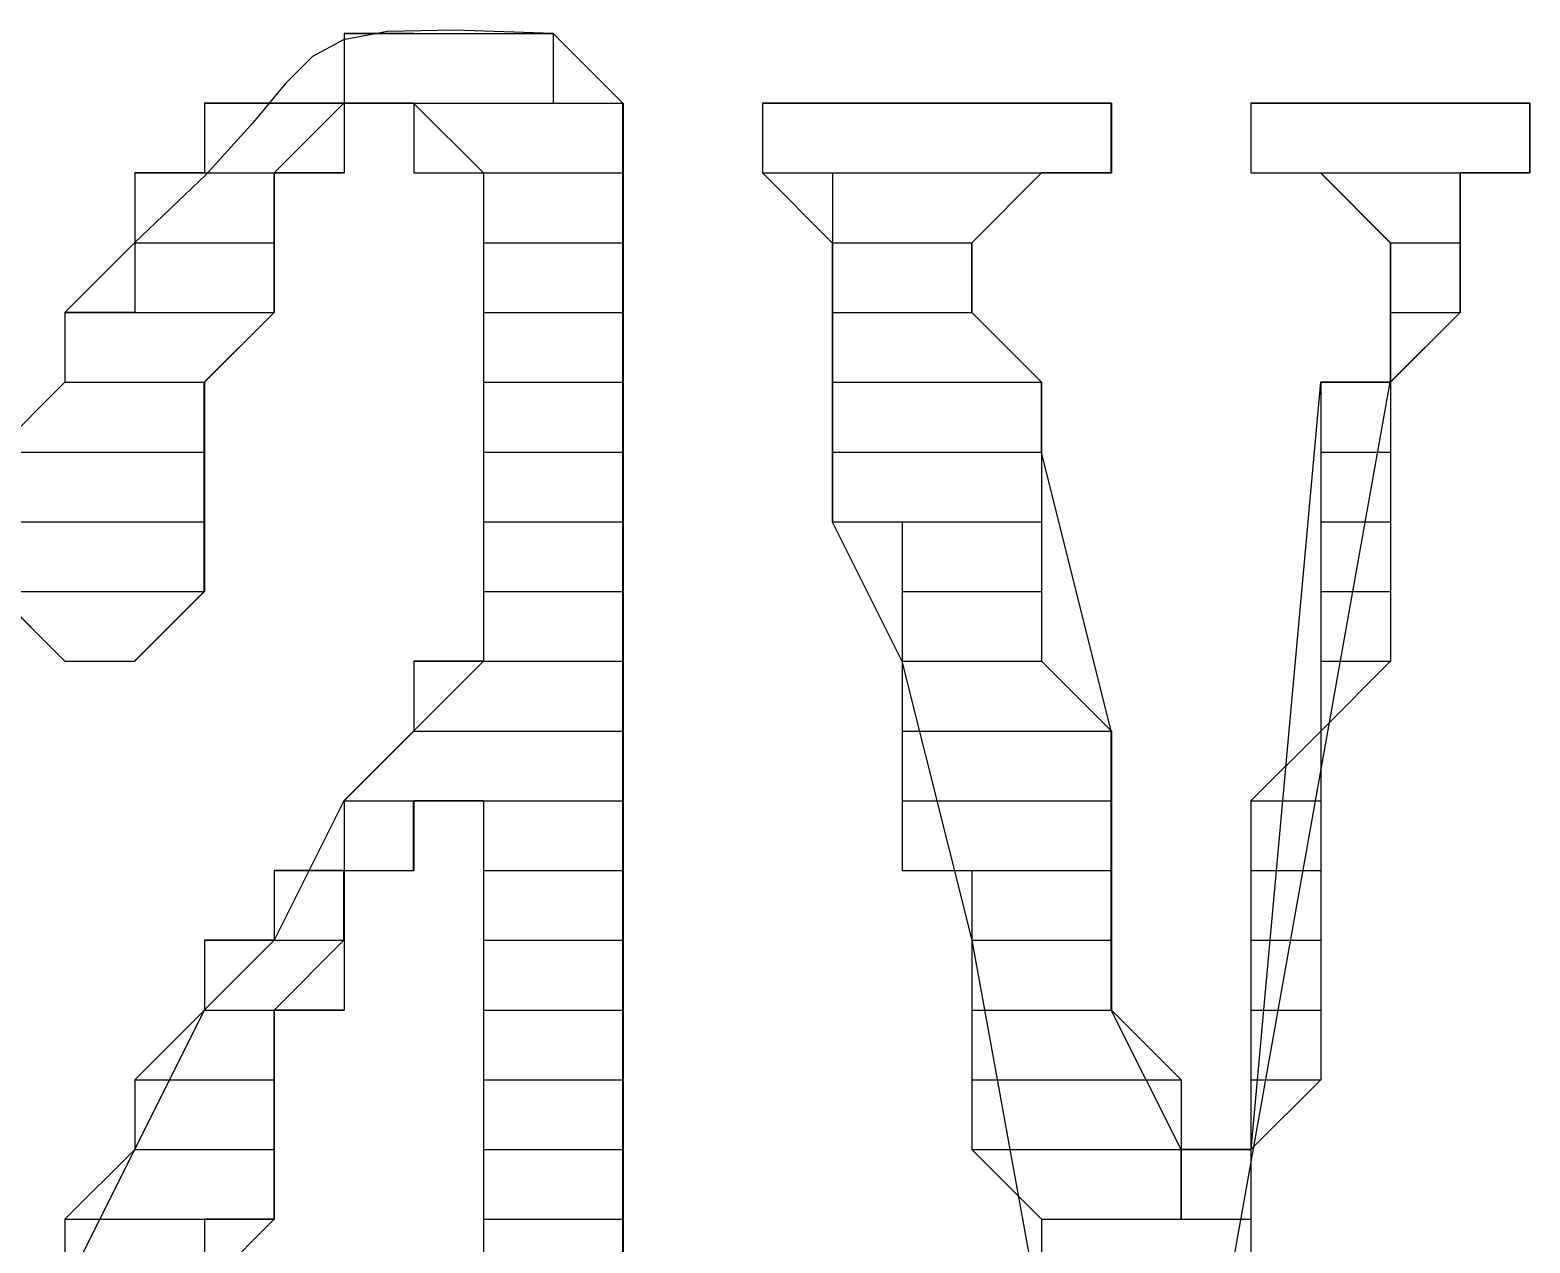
# Model space of a CAD drawing. Header units: metres. Extents: x 45 to 1207, y 17 to 774.
# Drawn here: x 1006.92 to 1012.08, y 50.32 to 54.49 of the extents above; entities that cross this region are included whole.
import ezdxf

# ---------------------------------------------------------------- set-up
doc = ezdxf.new("R2010")
doc.units = ezdxf.units.M

msp = doc.modelspace()

# ---------------------------------------------------------------- linework, layer by layer
for p, q in [((1008.24, 54.48), (1008, 54.48)), ((1008, 54.48), (1008.72, 54.48)), ((1008, 54.48), (1008.72, 54.48)), ((1008, 54.48), (1008.72, 54.48)), ((1008, 54.48), (1008, 54.24)), ((1008, 54.48), (1008.72, 54.48)), ((1008.24, 54.48), (1008.48, 54.48)), ((1008.24, 54.48), (1008.72, 54.48)), ((1008.24, 54.48), (1008.72, 54.48)), ((1008.24, 54.48), (1008.72, 54.48)), ((1008.9595, 54.24), (1008.7195, 54.48)), ((1008.72, 54.48), (1008.72, 54.24)), ((1007.76, 54.24), (1007.52, 54.24)), ((1007.52, 54.24), (1008, 54.24)), ((1007.52, 54.24), (1008, 54.24)), ((1007.52, 54.24), (1008, 54.24)), ((1007.52, 54.24), (1008, 54.24)), ((1007.52, 54.24), (1008, 54.24)), ((1007.52, 54.24), (1007.52, 54)), ((1007.52, 54.24), (1008, 54.24)), ((1007.7595, 54), (1007.9995, 54.24)), ((1008, 54.24), (1007.76, 54.24)), ((1007.76, 54.24), (1008.96, 54.24)), ((1007.76, 54.24), (1008.96, 54.24)), ((1007.76, 54.24), (1008.96, 54.24)), ((1007.76, 54.24), (1008.96, 54.24)), ((1007.76, 54.24), (1008.96, 54.24)), ((1007.76, 54.24), (1008.96, 54.24)), ((1007.76, 54.24), (1008.96, 54.24)), ((1007.76, 54.24), (1008.96, 54.24)), ((1007.76, 54.24), (1008.96, 54.24)), ((1007.76, 54.24), (1008.96, 54.24)), ((1007.76, 54.24), (1008.96, 54.24)), ((1007.76, 54.24), (1008.96, 54.24)), ((1007.76, 54.24), (1008.96, 54.24)), ((1007.76, 54.24), (1008, 54.24)), ((1007.76, 54.24), (1008.24, 54.24)), ((1007.76, 54.24), (1008, 54.24)), ((1007.9995, 54.24), (1008.2395, 54.24)), ((1008, 54.24), (1008.72, 54.24)), ((1008, 54.24), (1008.96, 54.24)), ((1008.24, 54.24), (1008, 54.24)), ((1008, 54.24), (1008, 54)), ((1008.2395, 54.24), (1008.4795, 54)), ((1008.24, 54.24), (1008.96, 54.24)), ((1008.24, 54.24), (1008.96, 54.24)), ((1008.24, 54.24), (1008.96, 54.24)), ((1008.24, 54.24), (1008.96, 54.24)), ((1008.24, 54.24), (1008.96, 54.24)), ((1008.24, 54.24), (1008.96, 54.24)), ((1008.24, 54.24), (1008.96, 54.24)), ((1008.24, 54.24), (1008.96, 54.24)), ((1008.24, 54.24), (1008.24, 54)), ((1008.24, 54.24), (1008.96, 54.24)), ((1008.9595, 53.76), (1008.9595, 54.24)), ((1008.96, 54.24), (1008.96, 54)), ((1010.6395, 54.24), (1009.4395, 54.24)), ((1009.4395, 54.24), (1009.4395, 54)), ((1009.44, 54.24), (1009.44, 54.24)), ((1009.44, 54.24), (1009.68, 54.24)), ((1009.44, 54.24), (1009.68, 54.24)), ((1009.44, 54.24), (1009.68, 54.24)), ((1009.44, 54.24), (1009.68, 54.24)), ((1009.44, 54.24), (1009.92, 54.24)), ((1009.44, 54.24), (1009.92, 54.24)), ((1009.44, 54.24), (1010.64, 54.24)), ((1009.44, 54.24), (1010.64, 54.24)), ((1009.44, 54.24), (1010.64, 54.24)), ((1009.44, 54.24), (1010.64, 54.24)), ((1009.44, 54.24), (1010.64, 54.24)), ((1009.44, 54.24), (1010.64, 54.24)), ((1009.44, 54.24), (1010.64, 54.24)), ((1009.44, 54.24), (1010.64, 54.24)), ((1009.44, 54.24), (1010.64, 54.24)), ((1009.44, 54.24), (1010.64, 54.24)), ((1009.44, 54.24), (1010.64, 54.24)), ((1009.44, 54.24), (1010.64, 54.24)), ((1009.44, 54.24), (1010.64, 54.24)), ((1009.44, 54.24), (1010.64, 54.24)), ((1009.44, 54.24), (1010.64, 54.24)), ((1009.44, 54.24), (1010.64, 54.24)), ((1009.44, 54.24), (1009.44, 54)), ((1009.44, 54.24), (1010.64, 54.24)), ((1009.92, 54.24), (1009.92, 54.24)), ((1009.92, 54.24), (1010.16, 54.24)), ((1010.4, 54.24), (1010.16, 54.24)), ((1010.16, 54.24), (1010.64, 54.24)), ((1010.4, 54.24), (1010.64, 54.24)), ((1010.4, 54.24), (1010.64, 54.24)), ((1010.4, 54.24), (1010.64, 54.24)), ((1010.4, 54.24), (1010.64, 54.24)), ((1010.4, 54.24), (1010.64, 54.24)), ((1010.4, 54.24), (1010.64, 54.24)), ((1010.6395, 54), (1010.6395, 54.24)), ((1010.64, 54.24), (1010.64, 54.24)), ((1010.64, 54.24), (1010.64, 54)), ((1012.0795, 54.24), (1011.1194, 54.24)), ((1011.1194, 54.24), (1011.1194, 54)), ((1011.12, 54.24), (1011.36, 54.24)), ((1011.12, 54.24), (1011.36, 54.24)), ((1011.12, 54.24), (1011.36, 54.24)), ((1011.12, 54.24), (1011.36, 54.24)), ((1011.12, 54.24), (1011.36, 54.24)), ((1011.12, 54.24), (1011.6, 54.24)), ((1011.12, 54.24), (1011.6, 54.24)), ((1011.12, 54.24), (1012.08, 54.24)), ((1011.12, 54.24), (1012.08, 54.24)), ((1011.12, 54.24), (1012.08, 54.24)), ((1011.12, 54.24), (1012.08, 54.24)), ((1011.12, 54.24), (1012.08, 54.24)), ((1011.12, 54.24), (1012.08, 54.24)), ((1011.12, 54.24), (1012.08, 54.24)), ((1011.12, 54.24), (1012.08, 54.24)), ((1011.12, 54.24), (1012.08, 54.24)), ((1011.12, 54.24), (1012.08, 54.24)), ((1011.12, 54.24), (1012.08, 54.24)), ((1011.12, 54.24), (1012.08, 54.24)), ((1011.12, 54.24), (1012.08, 54.24)), ((1011.12, 54.24), (1012.08, 54.24)), ((1011.12, 54.24), (1012.08, 54.24)), ((1011.12, 54.24), (1012.08, 54.24)), ((1011.12, 54.24), (1011.12, 54)), ((1011.12, 54.24), (1012.08, 54.24)), ((1011.6, 54.24), (1011.6, 54.24)), ((1011.6, 54.24), (1011.84, 54.24)), ((1012.08, 54.24), (1011.84, 54.24)), ((1011.84, 54.24), (1012.08, 54.24)), ((1011.84, 54.24), (1012.08, 54.24)), ((1011.84, 54.24), (1012.08, 54.24)), ((1011.84, 54.24), (1012.08, 54.24)), ((1012.0795, 54), (1012.0795, 54.24)), ((1012.08, 54.24), (1012.08, 54.24)), ((1012.08, 54.24), (1012.08, 54.24)), ((1012.08, 54.24), (1012.08, 54)), ((1007.52, 54), (1007.28, 54)), ((1007.28, 54), (1007.76, 54)), ((1007.28, 54), (1007.76, 54)), ((1007.28, 54), (1007.76, 54)), ((1007.28, 54), (1007.28, 53.76)), ((1007.28, 54), (1007.76, 54)), ((1007.52, 54), (1008, 54)), ((1007.52, 54), (1008, 54)), ((1007.52, 54), (1008, 54)), ((1007.52, 54), (1008, 54)), ((1007.52, 54), (1008, 54)), ((1007.52, 54), (1008, 54)), ((1007.52, 54), (1008, 54)), ((1007.52, 54), (1007.76, 54)), ((1007.52, 54), (1008, 54)), ((1007.52, 54), (1007.76, 54)), ((1007.52, 54), (1007.76, 54)), ((1007.52, 54), (1007.76, 54)), ((1007.52, 54), (1007.76, 54)), ((1007.52, 54), (1007.76, 54)), ((1007.52, 54), (1007.76, 54)), ((1007.52, 54), (1007.76, 54)), ((1007.52, 54), (1007.76, 54)), ((1007.52, 54), (1007.76, 54)), ((1007.7595, 53.52), (1007.7595, 54)), ((1008, 54), (1007.76, 54)), ((1007.76, 54), (1007.76, 53.76)), ((1008.24, 54), (1008.96, 54)), ((1008.24, 54), (1008.96, 54)), ((1008.24, 54), (1008.96, 54)), ((1008.24, 54), (1008.96, 54)), ((1008.24, 54), (1008.96, 54)), ((1008.4795, 54), (1008.4795, 52.32)), ((1008.48, 54), (1008.96, 54)), ((1008.48, 54), (1008.96, 54)), ((1008.48, 54), (1008.96, 54)), ((1008.48, 54), (1008.96, 54)), ((1008.48, 54), (1008.96, 54)), ((1008.48, 54), (1008.96, 54)), ((1008.48, 54), (1008.96, 54)), ((1008.48, 54), (1008.96, 54)), ((1008.48, 54), (1008.96, 54)), ((1008.48, 54), (1008.96, 54)), ((1008.48, 54), (1008.96, 54)), ((1008.48, 54), (1008.96, 54)), ((1008.48, 54), (1008.96, 54)), ((1008.48, 54), (1008.96, 54)), ((1008.48, 54), (1008.96, 54)), ((1008.48, 54), (1008.96, 54)), ((1008.48, 54), (1008.48, 53.76)), ((1008.48, 54), (1008.96, 54)), ((1008.96, 54), (1008.96, 53.76)), ((1009.4395, 54), (1009.6794, 53.76)), ((1009.44, 54), (1010.64, 54)), ((1009.44, 54), (1010.64, 54)), ((1009.44, 54), (1010.64, 54)), ((1009.44, 54), (1010.64, 54)), ((1009.44, 54), (1010.64, 54)), ((1009.44, 54), (1010.4, 54)), ((1009.44, 54), (1010.64, 54)), ((1009.44, 54), (1010.4, 54)), ((1009.44, 54), (1010.4, 54)), ((1009.44, 54), (1010.4, 54)), ((1009.44, 54), (1010.4, 54)), ((1009.44, 54), (1010.4, 54)), ((1009.44, 54), (1010.4, 54)), ((1009.44, 54), (1010.4, 54)), ((1009.44, 54), (1010.4, 54)), ((1009.44, 54), (1010.4, 54)), ((1009.44, 54), (1010.4, 54)), ((1009.68, 54), (1010.4, 54)), ((1009.68, 54), (1010.4, 54)), ((1009.68, 54), (1010.4, 54)), ((1009.68, 54), (1010.4, 54)), ((1009.68, 54), (1009.68, 53.76)), ((1009.68, 54), (1010.4, 54)), ((1010.1595, 53.76), (1010.3995, 54)), ((1010.4, 54), (1010.16, 53.76)), ((1010.3995, 54), (1010.6395, 54)), ((1010.64, 54), (1010.4, 54)), ((1011.1194, 54), (1011.3594, 54)), ((1011.12, 54), (1012.08, 54)), ((1011.12, 54), (1012.08, 54)), ((1011.12, 54), (1012.08, 54)), ((1011.12, 54), (1012.08, 54)), ((1011.12, 54), (1012.08, 54)), ((1011.12, 54), (1012.08, 54)), ((1011.12, 54), (1012.08, 54)), ((1011.3594, 54), (1011.5995, 53.76)), ((1011.36, 54), (1012.08, 54)), ((1011.36, 54), (1012.08, 54)), ((1011.36, 54), (1011.84, 54)), ((1011.36, 54), (1012.08, 54)), ((1011.36, 54), (1011.84, 54)), ((1011.36, 54), (1011.84, 54)), ((1011.36, 54), (1011.84, 54)), ((1011.36, 54), (1011.84, 54)), ((1011.36, 54), (1011.84, 54)), ((1011.36, 54), (1011.84, 54)), ((1011.36, 54), (1011.84, 54)), ((1011.36, 54), (1011.84, 54)), ((1011.36, 54), (1011.84, 54)), ((1011.36, 54), (1011.84, 54)), ((1011.36, 54), (1011.6, 53.76)), ((1011.36, 54), (1011.84, 54)), ((1011.8395, 53.52), (1011.8395, 54)), ((1011.8395, 54), (1012.0795, 54)), ((1012.08, 54), (1011.84, 54)), ((1011.84, 54), (1011.84, 53.76)), ((1007.2795, 53.76), (1007.0395, 53.52)), ((1007.28, 53.76), (1007.76, 53.76)), ((1007.28, 53.76), (1007.76, 53.76)), ((1007.28, 53.76), (1007.76, 53.76)), ((1007.28, 53.76), (1007.76, 53.76)), ((1007.28, 53.76), (1007.76, 53.76)), ((1007.28, 53.76), (1007.76, 53.76)), ((1007.28, 53.76), (1007.76, 53.76)), ((1007.28, 53.76), (1007.76, 53.76)), ((1007.28, 53.76), (1007.76, 53.76)), ((1007.28, 53.76), (1007.76, 53.76)), ((1007.28, 53.76), (1007.76, 53.76)), ((1007.28, 53.76), (1007.76, 53.76)), ((1007.28, 53.76), (1007.76, 53.76)), ((1007.28, 53.76), (1007.76, 53.76)), ((1007.28, 53.76), (1007.76, 53.76)), ((1007.28, 53.76), (1007.28, 53.52)), ((1007.28, 53.76), (1007.76, 53.76)), ((1007.76, 53.76), (1007.76, 53.52)), ((1008.48, 53.76), (1008.96, 53.76)), ((1008.48, 53.76), (1008.96, 53.76)), ((1008.48, 53.76), (1008.96, 53.76)), ((1008.48, 53.76), (1008.96, 53.76)), ((1008.48, 53.76), (1008.96, 53.76)), ((1008.48, 53.76), (1008.96, 53.76)), ((1008.48, 53.76), (1008.96, 53.76)), ((1008.48, 53.76), (1008.96, 53.76)), ((1008.48, 53.76), (1008.96, 53.76)), ((1008.48, 53.76), (1008.96, 53.76)), ((1008.48, 53.76), (1008.96, 53.76)), ((1008.48, 53.76), (1008.96, 53.76)), ((1008.48, 53.76), (1008.96, 53.76)), ((1008.48, 53.76), (1008.96, 53.76)), ((1008.48, 53.76), (1008.96, 53.76)), ((1008.48, 53.76), (1008.48, 53.52)), ((1008.48, 53.76), (1008.96, 53.76)), ((1008.9595, 49.68), (1008.9595, 53.76)), ((1008.96, 53.76), (1008.96, 53.52)), ((1009.6794, 53.76), (1009.6794, 52.8)), ((1009.68, 53.76), (1010.16, 53.76)), ((1009.68, 53.76), (1010.16, 53.76)), ((1009.68, 53.76), (1010.16, 53.76)), ((1009.68, 53.76), (1010.16, 53.76)), ((1009.68, 53.76), (1010.16, 53.76)), ((1009.68, 53.76), (1010.16, 53.76)), ((1009.68, 53.76), (1010.16, 53.76)), ((1009.68, 53.76), (1010.16, 53.76)), ((1009.68, 53.76), (1010.16, 53.76)), ((1009.68, 53.76), (1010.16, 53.76)), ((1009.68, 53.76), (1010.16, 53.76)), ((1009.68, 53.76), (1010.16, 53.76)), ((1009.68, 53.76), (1010.16, 53.76)), ((1009.68, 53.76), (1010.16, 53.76)), ((1009.68, 53.76), (1010.16, 53.76)), ((1009.68, 53.76), (1009.68, 53.52)), ((1009.68, 53.76), (1010.16, 53.76)), ((1010.1595, 53.52), (1010.1595, 53.76)), ((1010.16, 53.76), (1010.16, 53.52)), ((1011.5995, 53.76), (1011.5995, 53.28)), ((1011.6, 53.76), (1011.84, 53.76)), ((1011.6, 53.76), (1011.84, 53.76)), ((1011.6, 53.76), (1011.84, 53.76)), ((1011.6, 53.76), (1011.84, 53.76)), ((1011.6, 53.76), (1011.84, 53.76)), ((1011.6, 53.76), (1011.84, 53.76)), ((1011.6, 53.76), (1011.84, 53.76)), ((1011.6, 53.76), (1011.84, 53.76)), ((1011.6, 53.76), (1011.84, 53.76)), ((1011.6, 53.76), (1011.84, 53.76)), ((1011.6, 53.76), (1011.84, 53.76)), ((1011.6, 53.76), (1011.84, 53.76)), ((1011.6, 53.76), (1011.84, 53.76)), ((1011.6, 53.76), (1011.84, 53.76)), ((1011.6, 53.76), (1011.84, 53.76)), ((1011.6, 53.76), (1011.6, 53.52)), ((1011.6, 53.76), (1011.84, 53.76)), ((1011.84, 53.76), (1011.84, 53.52)), ((1007.0395, 53.52), (1007.0395, 53.28)), ((1007.28, 53.52), (1007.04, 53.52)), ((1007.04, 53.52), (1007.76, 53.52)), ((1007.04, 53.52), (1007.04, 53.28)), ((1007.04, 53.52), (1007.7599, 53.52)), ((1007.28, 53.52), (1007.76, 53.52)), ((1007.28, 53.52), (1007.76, 53.52)), ((1007.28, 53.52), (1007.76, 53.52)), ((1007.28, 53.52), (1007.76, 53.52)), ((1007.28, 53.52), (1007.76, 53.52)), ((1007.28, 53.52), (1007.76, 53.52)), ((1007.5195, 53.28), (1007.7595, 53.52)), ((1007.7599, 53.52), (1007.52, 53.28)), ((1008.48, 53.52), (1008.96, 53.52)), ((1008.48, 53.52), (1008.96, 53.52)), ((1008.48, 53.52), (1008.96, 53.52)), ((1008.48, 53.52), (1008.96, 53.52)), ((1008.48, 53.52), (1008.96, 53.52)), ((1008.48, 53.52), (1008.96, 53.52)), ((1008.48, 53.52), (1008.96, 53.52)), ((1008.48, 53.52), (1008.48, 53.28)), ((1008.48, 53.52), (1008.96, 53.52)), ((1008.96, 53.52), (1008.96, 53.28)), ((1009.68, 53.52), (1010.16, 53.52)), ((1009.68, 53.52), (1010.16, 53.52)), ((1009.68, 53.52), (1010.16, 53.52)), ((1009.68, 53.52), (1010.16, 53.52)), ((1009.68, 53.52), (1010.16, 53.52)), ((1009.68, 53.52), (1010.16, 53.52)), ((1009.68, 53.52), (1010.16, 53.52)), ((1009.68, 53.52), (1009.68, 53.28)), ((1009.68, 53.52), (1010.16, 53.52)), ((1010.3995, 53.28), (1010.1595, 53.52)), ((1010.16, 53.52), (1010.4, 53.28)), ((1011.5995, 53.28), (1011.8395, 53.52)), ((1011.6, 53.52), (1011.84, 53.52)), ((1011.6, 53.52), (1011.84, 53.52)), ((1011.6, 53.52), (1011.84, 53.52)), ((1011.6, 53.52), (1011.84, 53.52)), ((1011.6, 53.52), (1011.84, 53.52)), ((1011.6, 53.52), (1011.84, 53.52)), ((1011.6, 53.52), (1011.84, 53.52)), ((1011.6, 53.52), (1011.6, 53.28)), ((1011.6, 53.52), (1011.84, 53.52)), ((1011.84, 53.52), (1011.6, 53.28)), ((1007.0395, 53.28), (1006.7995, 53.04)), ((1007.04, 53.28), (1006.8, 53.04)), ((1007.04, 53.28), (1007.52, 53.28)), ((1007.04, 53.28), (1007.52, 53.28)), ((1007.04, 53.28), (1007.52, 53.28)), ((1007.04, 53.28), (1007.52, 53.28)), ((1007.04, 53.28), (1007.52, 53.28)), ((1007.04, 53.28), (1007.52, 53.28)), ((1007.04, 53.28), (1007.52, 53.28)), ((1007.04, 53.28), (1007.52, 53.28)), ((1007.04, 53.28), (1007.52, 53.28)), ((1007.04, 53.28), (1007.52, 53.28)), ((1007.04, 53.28), (1007.52, 53.28)), ((1007.04, 53.28), (1007.52, 53.28)), ((1007.5195, 52.56), (1007.5195, 53.28)), ((1007.52, 53.28), (1007.52, 53.04)), ((1008.48, 53.28), (1008.96, 53.28)), ((1008.48, 53.28), (1008.96, 53.28)), ((1008.48, 53.28), (1008.96, 53.28)), ((1008.48, 53.28), (1008.96, 53.28)), ((1008.48, 53.28), (1008.96, 53.28)), ((1008.48, 53.28), (1008.96, 53.28)), ((1008.48, 53.28), (1008.96, 53.28)), ((1008.48, 53.28), (1008.96, 53.28)), ((1008.48, 53.28), (1008.96, 53.28)), ((1008.48, 53.28), (1008.96, 53.28)), ((1008.48, 53.28), (1008.96, 53.28)), ((1008.48, 53.28), (1008.48, 53.04)), ((1008.48, 53.28), (1008.96, 53.28)), ((1008.96, 53.28), (1008.96, 53.04)), ((1009.68, 53.28), (1010.4, 53.28)), ((1009.68, 53.28), (1010.4, 53.28)), ((1009.68, 53.28), (1010.4, 53.28)), ((1009.68, 53.28), (1010.4, 53.28)), ((1009.68, 53.28), (1010.4, 53.28)), ((1009.68, 53.28), (1010.4, 53.28)), ((1009.68, 53.28), (1010.4, 53.28)), ((1009.68, 53.28), (1010.4, 53.28)), ((1009.68, 53.28), (1010.4, 53.28)), ((1009.68, 53.28), (1010.4, 53.28)), ((1009.68, 53.28), (1010.4, 53.28)), ((1009.68, 53.28), (1009.68, 53.04)), ((1009.68, 53.28), (1010.4, 53.28)), ((1010.3995, 46.56), (1011.5995, 53.28)), ((1010.3995, 53.04), (1010.3995, 53.28)), ((1010.4, 53.28), (1010.4, 53.04)), ((1011.3594, 53.28), (1011.1194, 50.64)), ((1011.5995, 53.28), (1011.3594, 53.28)), ((1011.6, 53.28), (1011.36, 53.28)), ((1011.36, 53.28), (1011.6, 53.28)), ((1011.36, 53.28), (1011.6, 53.28)), ((1011.36, 53.28), (1011.6, 53.28)), ((1011.36, 53.28), (1011.6, 53.28)), ((1011.36, 53.28), (1011.36, 53.04)), ((1011.36, 53.28), (1011.6, 53.28)), ((1011.6, 53.28), (1011.6, 53.28)), ((1011.6, 53.28), (1011.6, 53.28)), ((1011.6, 53.28), (1011.6, 53.28)), ((1011.6, 53.28), (1011.6, 53.28)), ((1011.6, 53.28), (1011.6, 53.28)), ((1011.6, 53.28), (1011.6, 53.04)), ((1006.8, 53.04), (1007.52, 53.04)), ((1006.8, 53.04), (1007.52, 53.04)), ((1006.8, 53.04), (1007.52, 53.04)), ((1006.8, 53.04), (1007.52, 53.04)), ((1007.52, 53.04), (1007.52, 52.8)), ((1008.48, 53.04), (1008.96, 53.04)), ((1008.48, 53.04), (1008.96, 53.04)), ((1008.48, 53.04), (1008.96, 53.04)), ((1008.48, 53.04), (1008.48, 52.8)), ((1008.48, 53.04), (1008.96, 53.04)), ((1008.96, 53.04), (1008.96, 52.8)), ((1009.68, 53.04), (1010.4, 53.04)), ((1009.68, 53.04), (1010.4, 53.04)), ((1009.68, 53.04), (1010.4, 53.04)), ((1009.68, 53.04), (1009.68, 52.8)), ((1009.68, 53.04), (1010.4, 53.04)), ((1010.6395, 52.08), (1010.3995, 53.04)), ((1010.4, 53.04), (1010.4, 52.8)), ((1011.36, 53.04), (1011.6, 53.04)), ((1011.36, 53.04), (1011.6, 53.04)), ((1011.36, 53.04), (1011.6, 53.04)), ((1011.36, 53.04), (1011.36, 52.8)), ((1011.36, 53.04), (1011.6, 53.04)), ((1011.6, 53.04), (1011.6, 52.8)), ((1006.8, 52.8), (1007.52, 52.8)), ((1006.8, 52.8), (1007.52, 52.8)), ((1006.8, 52.8), (1007.52, 52.8)), ((1006.8, 52.8), (1007.52, 52.8)), ((1006.8, 52.8), (1007.52, 52.8)), ((1006.8, 52.8), (1007.52, 52.8)), ((1007.52, 52.8), (1007.52, 52.56)), ((1008.48, 52.8), (1008.96, 52.8)), ((1008.48, 52.8), (1008.96, 52.8)), ((1008.48, 52.8), (1008.96, 52.8)), ((1008.48, 52.8), (1008.96, 52.8)), ((1008.48, 52.8), (1008.96, 52.8)), ((1008.48, 52.8), (1008.48, 52.56)), ((1008.48, 52.8), (1008.96, 52.8)), ((1008.96, 52.8), (1008.96, 52.56)), ((1009.6794, 52.8), (1009.9195, 52.32)), ((1009.68, 52.8), (1010.4, 52.8)), ((1009.68, 52.8), (1010.4, 52.8)), ((1009.68, 52.8), (1010.4, 52.8)), ((1009.92, 52.8), (1010.4, 52.8)), ((1009.92, 52.8), (1010.4, 52.8)), ((1009.92, 52.8), (1009.92, 52.56)), ((1009.92, 52.8), (1010.4, 52.8)), ((1010.4, 52.8), (1010.4, 52.56)), ((1011.36, 52.8), (1011.6, 52.8)), ((1011.36, 52.8), (1011.6, 52.8)), ((1011.36, 52.8), (1011.6, 52.8)), ((1011.36, 52.8), (1011.6, 52.8)), ((1011.36, 52.8), (1011.6, 52.8)), ((1011.36, 52.8), (1011.36, 52.56)), ((1011.36, 52.8), (1011.6, 52.8)), ((1011.6, 52.8), (1011.6, 52.56)), ((1006.7995, 52.56), (1007.0395, 52.32)), ((1006.8, 52.56), (1007.52, 52.56)), ((1006.8, 52.56), (1007.52, 52.56)), ((1006.8, 52.56), (1007.52, 52.56)), ((1006.8, 52.56), (1007.04, 52.32)), ((1006.8, 52.56), (1007.52, 52.56)), ((1007.2795, 52.32), (1007.5195, 52.56)), ((1007.52, 52.56), (1007.28, 52.32)), ((1008.48, 52.56), (1008.96, 52.56)), ((1008.48, 52.56), (1008.96, 52.56)), ((1008.48, 52.56), (1008.96, 52.56)), ((1008.48, 52.56), (1008.48, 52.32)), ((1008.48, 52.56), (1008.96, 52.56)), ((1008.96, 52.56), (1008.96, 52.32)), ((1009.92, 52.56), (1010.4, 52.56)), ((1009.92, 52.56), (1010.4, 52.56)), ((1009.92, 52.56), (1010.4, 52.56)), ((1009.92, 52.56), (1009.92, 52.32)), ((1009.92, 52.56), (1010.4, 52.56)), ((1010.4, 52.56), (1010.4, 52.32)), ((1011.36, 52.56), (1011.6, 52.56)), ((1011.36, 52.56), (1011.6, 52.56)), ((1011.36, 52.56), (1011.6, 52.56)), ((1011.36, 52.56), (1011.36, 52.32)), ((1011.36, 52.56), (1011.6, 52.56)), ((1011.6, 52.56), (1011.6, 52.32)), ((1007.0395, 52.32), (1007.2795, 52.32)), ((1007.04, 52.32), (1007.28, 52.32)), ((1007.04, 52.32), (1007.28, 52.32)), ((1007.04, 52.32), (1007.28, 52.32)), ((1007.04, 52.32), (1007.28, 52.32)), ((1007.04, 52.32), (1007.28, 52.32)), ((1007.04, 52.32), (1007.28, 52.32)), ((1008.4795, 52.32), (1007.9995, 51.84)), ((1008.48, 52.32), (1008.24, 52.32)), ((1008.24, 52.32), (1008.96, 52.32)), ((1008.24, 52.32), (1008.24, 52.08)), ((1008.24, 52.32), (1008.96, 52.32)), ((1008.48, 52.32), (1008.96, 52.32)), ((1008.48, 52.32), (1008.96, 52.32)), ((1008.48, 52.32), (1008.96, 52.32)), ((1008.48, 52.32), (1008.96, 52.32)), ((1008.48, 52.32), (1008.96, 52.32)), ((1008.48, 52.32), (1008.96, 52.32)), ((1008.48, 52.32), (1008.96, 52.32)), ((1008.48, 52.32), (1008.96, 52.32)), ((1008.96, 52.32), (1008.96, 52.08)), ((1009.9195, 52.32), (1010.1595, 51.36)), ((1009.92, 52.32), (1010.4, 52.32)), ((1009.92, 52.32), (1010.4, 52.32)), ((1009.92, 52.32), (1010.4, 52.32)), ((1009.92, 52.32), (1010.4, 52.32)), ((1009.92, 52.32), (1010.4, 52.32)), ((1009.92, 52.32), (1010.4, 52.32)), ((1009.92, 52.32), (1010.4, 52.32)), ((1009.92, 52.32), (1010.4, 52.32)), ((1009.92, 52.32), (1010.4, 52.32)), ((1009.92, 52.32), (1009.92, 52.08)), ((1009.92, 52.32), (1010.4, 52.32)), ((1010.4, 52.32), (1010.64, 52.08)), ((1011.36, 52.32), (1011.6, 52.32)), ((1011.36, 52.32), (1011.6, 52.32)), ((1011.36, 52.32), (1011.6, 52.32)), ((1011.36, 52.32), (1011.6, 52.32)), ((1011.36, 52.32), (1011.6, 52.32)), ((1011.36, 52.32), (1011.6, 52.32)), ((1011.36, 52.32), (1011.6, 52.32)), ((1011.36, 52.32), (1011.6, 52.32)), ((1011.36, 52.32), (1011.6, 52.32)), ((1011.36, 52.32), (1011.36, 52.08)), ((1011.36, 52.32), (1011.6, 52.32)), ((1011.6, 52.32), (1011.36, 52.08)), ((1008.24, 52.08), (1008, 51.84)), ((1008.24, 52.08), (1008.96, 52.08)), ((1008.24, 52.08), (1008.96, 52.08)), ((1008.24, 52.08), (1008.96, 52.08)), ((1008.24, 52.08), (1008.96, 52.08)), ((1008.96, 52.08), (1008.96, 51.84)), ((1009.92, 52.08), (1010.64, 52.08)), ((1009.92, 52.08), (1010.64, 52.08)), ((1009.92, 52.08), (1010.64, 52.08)), ((1009.92, 52.08), (1009.92, 51.84)), ((1009.92, 52.08), (1010.64, 52.08)), ((1010.6395, 51.12), (1010.6395, 52.08)), ((1010.64, 52.08), (1010.64, 51.84)), ((1011.36, 52.08), (1011.12, 51.84)), ((1011.36, 52.08), (1011.36, 52.08)), ((1011.36, 52.08), (1011.36, 52.08)), ((1011.36, 52.08), (1011.36, 51.84)), ((1007.9995, 51.84), (1007.7595, 51.36)), ((1008, 51.84), (1008.96, 51.84)), ((1008, 51.84), (1008.24, 51.84)), ((1008, 51.84), (1008.48, 51.84)), ((1008, 51.84), (1008.24, 51.84)), ((1008, 51.84), (1008.24, 51.84)), ((1008, 51.84), (1008.24, 51.84)), ((1008, 51.84), (1008.24, 51.84)), ((1008, 51.84), (1008.24, 51.84)), ((1008, 51.84), (1008.24, 51.84)), ((1008, 51.84), (1008, 51.6)), ((1008, 51.84), (1008.24, 51.84)), ((1008.2395, 51.6), (1008.2395, 51.84)), ((1008.2395, 51.84), (1008.4795, 51.84)), ((1008.48, 51.84), (1008.24, 51.84)), ((1008.24, 51.84), (1008.24, 51.6)), ((1008.4795, 51.84), (1008.4795, 50.88)), ((1008.48, 51.84), (1008.48, 51.84)), ((1008.48, 51.84), (1008.96, 51.84)), ((1008.48, 51.84), (1008.96, 51.84)), ((1008.48, 51.84), (1008.96, 51.84)), ((1008.48, 51.84), (1008.96, 51.84)), ((1008.48, 51.84), (1008.96, 51.84)), ((1008.48, 51.84), (1008.96, 51.84)), ((1008.48, 51.84), (1008.96, 51.84)), ((1008.48, 51.84), (1008.96, 51.84)), ((1008.48, 51.84), (1008.48, 51.6)), ((1008.48, 51.84), (1008.96, 51.84)), ((1008.96, 51.84), (1008.96, 51.6)), ((1009.92, 51.84), (1010.64, 51.84)), ((1009.92, 51.84), (1010.64, 51.84)), ((1009.92, 51.84), (1010.64, 51.84)), ((1009.92, 51.84), (1010.64, 51.84)), ((1009.92, 51.84), (1010.64, 51.84)), ((1009.92, 51.84), (1010.64, 51.84)), ((1009.92, 51.84), (1010.64, 51.84)), ((1009.92, 51.84), (1010.64, 51.84)), ((1009.92, 51.84), (1010.64, 51.84)), ((1009.92, 51.84), (1009.92, 51.6)), ((1009.92, 51.84), (1010.64, 51.84)), ((1010.64, 51.84), (1010.64, 51.6)), ((1011.12, 51.84), (1011.36, 51.84)), ((1011.12, 51.84), (1011.36, 51.84)), ((1011.12, 51.84), (1011.36, 51.84)), ((1011.12, 51.84), (1011.36, 51.84)), ((1011.12, 51.84), (1011.36, 51.84)), ((1011.12, 51.84), (1011.36, 51.84)), ((1011.12, 51.84), (1011.36, 51.84)), ((1011.12, 51.84), (1011.36, 51.84)), ((1011.12, 51.84), (1011.36, 51.84)), ((1011.12, 51.84), (1011.12, 51.6)), ((1011.12, 51.84), (1011.36, 51.84)), ((1011.36, 51.84), (1011.36, 51.6)), ((1008, 51.6), (1007.76, 51.6)), ((1007.76, 51.6), (1007.76, 51.36)), ((1007.76, 51.6), (1008, 51.6)), ((1007.9995, 51.36), (1007.9995, 51.6)), ((1007.9995, 51.6), (1008.2395, 51.6)), ((1008, 51.6), (1008.24, 51.6)), ((1008, 51.6), (1008.24, 51.6)), ((1008, 51.6), (1008, 51.36)), ((1008.48, 51.6), (1008.96, 51.6)), ((1008.48, 51.6), (1008.96, 51.6)), ((1008.48, 51.6), (1008.96, 51.6)), ((1008.48, 51.6), (1008.48, 51.36)), ((1008.48, 51.6), (1008.96, 51.6)), ((1008.96, 51.6), (1008.96, 51.36)), ((1009.92, 51.6), (1010.64, 51.6)), ((1009.92, 51.6), (1010.64, 51.6)), ((1009.92, 51.6), (1010.64, 51.6)), ((1010.16, 51.6), (1010.16, 51.36)), ((1010.16, 51.6), (1010.64, 51.6)), ((1010.64, 51.6), (1010.64, 51.36)), ((1011.12, 51.6), (1011.36, 51.6)), ((1011.12, 51.6), (1011.36, 51.6)), ((1011.12, 51.6), (1011.36, 51.6)), ((1011.12, 51.6), (1011.12, 51.36)), ((1011.12, 51.6), (1011.36, 51.6)), ((1011.36, 51.6), (1011.36, 51.36)), ((1007.7595, 51.36), (1007.5195, 51.12)), ((1007.76, 51.36), (1007.52, 51.36)), ((1007.52, 51.36), (1008, 51.36)), ((1007.52, 51.36), (1007.52, 51.12)), ((1007.52, 51.36), (1008, 51.36)), ((1007.7595, 51.12), (1007.9995, 51.36)), ((1007.76, 51.36), (1008, 51.36)), ((1007.76, 51.36), (1008, 51.36)), ((1007.76, 51.36), (1008, 51.36)), ((1007.76, 51.36), (1008, 51.36)), ((1008, 51.36), (1008, 51.12)), ((1008.48, 51.36), (1008.96, 51.36)), ((1008.48, 51.36), (1008.96, 51.36)), ((1008.48, 51.36), (1008.96, 51.36)), ((1008.48, 51.36), (1008.96, 51.36)), ((1008.48, 51.36), (1008.96, 51.36)), ((1008.48, 51.36), (1008.48, 51.12)), ((1008.48, 51.36), (1008.96, 51.36)), ((1008.96, 51.36), (1008.96, 51.12)), ((1010.1595, 51.36), (1010.6395, 48.72)), ((1010.16, 51.36), (1010.64, 51.36)), ((1010.16, 51.36), (1010.64, 51.36)), ((1010.16, 51.36), (1010.64, 51.36)), ((1010.16, 51.36), (1010.64, 51.36)), ((1010.16, 51.36), (1010.64, 51.36)), ((1010.16, 51.36), (1010.16, 51.12)), ((1010.16, 51.36), (1010.64, 51.36)), ((1010.64, 51.36), (1010.64, 51.12)), ((1011.12, 51.36), (1011.36, 51.36)), ((1011.12, 51.36), (1011.36, 51.36)), ((1011.12, 51.36), (1011.36, 51.36)), ((1011.12, 51.36), (1011.36, 51.36)), ((1011.12, 51.36), (1011.36, 51.36)), ((1011.12, 51.36), (1011.12, 51.12)), ((1011.12, 51.36), (1011.36, 51.36)), ((1011.36, 51.36), (1011.36, 51.12)), ((1007.5195, 51.12), (1007.0395, 50.16)), ((1007.52, 51.12), (1007.28, 50.88)), ((1007.52, 51.12), (1008, 51.12)), ((1007.52, 51.12), (1007.76, 51.12)), ((1007.52, 51.12), (1008, 51.12)), ((1007.52, 51.12), (1007.76, 51.12)), ((1007.52, 51.12), (1007.76, 51.12)), ((1007.52, 51.12), (1007.76, 51.12)), ((1007.7595, 50.4), (1007.7595, 51.12)), ((1008, 51.12), (1007.76, 51.12)), ((1007.76, 51.12), (1007.76, 50.88)), ((1008.48, 51.12), (1008.96, 51.12)), ((1008.48, 51.12), (1008.96, 51.12)), ((1008.48, 51.12), (1008.96, 51.12)), ((1008.48, 51.12), (1008.96, 51.12)), ((1008.48, 51.12), (1008.96, 51.12)), ((1008.48, 51.12), (1008.48, 50.88)), ((1008.48, 51.12), (1008.96, 51.12)), ((1008.96, 51.12), (1008.96, 50.88)), ((1010.16, 51.12), (1010.64, 51.12)), ((1010.16, 51.12), (1010.64, 51.12)), ((1010.16, 51.12), (1010.64, 51.12)), ((1010.16, 51.12), (1010.64, 51.12)), ((1010.16, 51.12), (1010.64, 51.12)), ((1010.16, 51.12), (1010.16, 50.88)), ((1010.16, 51.12), (1010.64, 51.12)), ((1010.8795, 50.64), (1010.6395, 51.12)), ((1010.64, 51.12), (1010.88, 50.88)), ((1011.12, 51.12), (1011.36, 51.12)), ((1011.12, 51.12), (1011.36, 51.12)), ((1011.12, 51.12), (1011.36, 51.12)), ((1011.12, 51.12), (1011.36, 51.12)), ((1011.12, 51.12), (1011.36, 51.12)), ((1011.12, 51.12), (1011.12, 50.88)), ((1011.12, 51.12), (1011.36, 51.12)), ((1011.36, 51.12), (1011.36, 50.88)), ((1007.28, 50.88), (1007.76, 50.88)), ((1007.28, 50.88), (1007.28, 50.64)), ((1007.28, 50.88), (1007.76, 50.88)), ((1007.76, 50.88), (1007.76, 50.64)), ((1008.4795, 50.88), (1008.4795, 50.16)), ((1008.48, 50.88), (1008.96, 50.88)), ((1008.48, 50.88), (1008.48, 50.64)), ((1008.48, 50.88), (1008.96, 50.88)), ((1008.96, 50.88), (1008.96, 50.64)), ((1010.16, 50.88), (1010.88, 50.88)), ((1010.16, 50.88), (1010.16, 50.64)), ((1010.16, 50.88), (1010.88, 50.88)), ((1010.88, 50.88), (1010.88, 50.64)), ((1011.12, 50.88), (1011.36, 50.88)), ((1011.12, 50.88), (1011.12, 50.64)), ((1011.12, 50.88), (1011.36, 50.88)), ((1011.36, 50.88), (1011.12, 50.64)), ((1007.28, 50.64), (1007.04, 50.4)), ((1007.28, 50.64), (1007.76, 50.64)), ((1007.28, 50.64), (1007.76, 50.64)), ((1007.28, 50.64), (1007.76, 50.64)), ((1007.28, 50.64), (1007.76, 50.64)), ((1007.28, 50.64), (1007.76, 50.64)), ((1007.28, 50.64), (1007.76, 50.64)), ((1007.28, 50.64), (1007.76, 50.64)), ((1007.28, 50.64), (1007.76, 50.64)), ((1007.76, 50.64), (1007.76, 50.4)), ((1008.48, 50.64), (1008.96, 50.64)), ((1008.48, 50.64), (1008.96, 50.64)), ((1008.48, 50.64), (1008.96, 50.64)), ((1008.48, 50.64), (1008.96, 50.64)), ((1008.48, 50.64), (1008.96, 50.64)), ((1008.48, 50.64), (1008.96, 50.64)), ((1008.48, 50.64), (1008.96, 50.64)), ((1008.48, 50.64), (1008.48, 50.4)), ((1008.48, 50.64), (1008.96, 50.64)), ((1008.96, 50.64), (1008.96, 50.4)), ((1010.16, 50.64), (1010.88, 50.64)), ((1010.16, 50.64), (1010.88, 50.64)), ((1010.16, 50.64), (1010.88, 50.64)), ((1010.16, 50.64), (1010.88, 50.64)), ((1010.16, 50.64), (1010.88, 50.64)), ((1010.16, 50.64), (1010.88, 50.64)), ((1010.16, 50.64), (1010.88, 50.64)), ((1010.16, 50.64), (1010.4, 50.4)), ((1010.16, 50.64), (1010.88, 50.64)), ((1011.1194, 50.64), (1010.8795, 50.64)), ((1010.8795, 50.64), (1010.8795, 50.4)), ((1010.8795, 50.4), (1010.8795, 50.64)), ((1011.12, 50.64), (1010.88, 50.64)), ((1010.88, 50.64), (1011.12, 50.64)), ((1010.88, 50.64), (1011.12, 50.64)), ((1010.88, 50.64), (1011.12, 50.64)), ((1010.88, 50.64), (1011.12, 50.64)), ((1010.88, 50.64), (1010.88, 50.4)), ((1010.88, 50.64), (1010.88, 50.4)), ((1010.88, 50.64), (1011.12, 50.64)), ((1011.12, 50.64), (1011.12, 50.64)), ((1011.12, 50.64), (1011.12, 50.4)), ((1007.04, 50.4), (1007.76, 50.4)), ((1007.04, 50.4), (1007.7599, 50.4)), ((1007.04, 50.4), (1007.7599, 50.4)), ((1007.04, 50.4), (1007.7599, 50.4)), ((1007.04, 50.4), (1007.7599, 50.4)), ((1007.04, 50.4), (1007.52, 50.4)), ((1007.04, 50.4), (1007.7599, 50.4)), ((1007.04, 50.4), (1007.04, 50.16)), ((1007.04, 50.4), (1007.52, 50.4)), ((1007.5195, 50.16), (1007.7595, 50.4)), ((1007.7599, 50.4), (1007.52, 50.4)), ((1007.52, 50.4), (1007.52, 50.16)), ((1008.48, 50.4), (1008.96, 50.4)), ((1008.48, 50.4), (1008.96, 50.4)), ((1008.48, 50.4), (1008.96, 50.4)), ((1008.48, 50.4), (1008.96, 50.4)), ((1008.48, 50.4), (1008.96, 50.4)), ((1008.48, 50.4), (1008.96, 50.4)), ((1008.48, 50.4), (1008.96, 50.4)), ((1008.48, 50.4), (1008.48, 50.16)), ((1008.48, 50.4), (1008.96, 50.4)), ((1008.96, 50.4), (1008.96, 50.16)), ((1010.4, 50.4), (1010.88, 50.4)), ((1010.4, 50.4), (1010.88, 50.4)), ((1010.4, 50.4), (1010.88, 50.4)), ((1010.4, 50.4), (1010.88, 50.4)), ((1010.4, 50.4), (1010.88, 50.4)), ((1010.4, 50.4), (1010.88, 50.4)), ((1010.4, 50.4), (1010.88, 50.4)), ((1010.4, 50.4), (1010.4, 50.16)), ((1010.4, 50.4), (1011.12, 50.4)), ((1010.88, 50.4), (1011.12, 50.4)), ((1010.88, 50.4), (1011.12, 50.4)), ((1010.88, 50.4), (1011.12, 50.4)), ((1010.88, 50.4), (1011.12, 50.4)), ((1010.88, 50.4), (1011.12, 50.4)), ((1010.88, 50.4), (1011.12, 50.4)), ((1010.88, 50.4), (1011.12, 50.4)), ((1011.12, 50.4), (1011.12, 50.16))]:
    msp.add_line(p, q)
msp.add_lwpolyline([(1008.7195, 54.48), (1008.3796, 54.492), (1008.1498, 54.4868), (1007.998, 54.4582), (1007.8918, 54.4005), (1007.7992, 54.3077), (1007.6877, 54.174), (1007.5252, 53.9934), (1007.2795, 53.76)])

doc.saveas('drawing.dxf')
